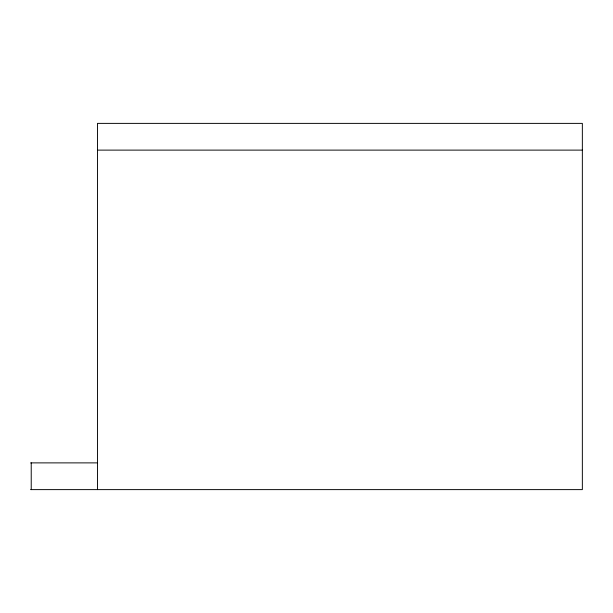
<?xml version="1.0" encoding="UTF-8"?>
<svg xmlns="http://www.w3.org/2000/svg" width="613" height="613" viewBox="0 0 613 613"><rect width="100%" height="100%" fill="white"/><g stroke="black" fill="none" stroke-linecap="round" stroke-linejoin="round"><path stroke-width="0.92" d="M97.482 150.116L582.35 150.116M30.65 462.884L97.482 462.884M30.65 489.618L582.35 489.618L582.35 123.382L97.482 123.382L97.482 489.618M31.225 462.884L31.225 489.618"/></g></svg>
